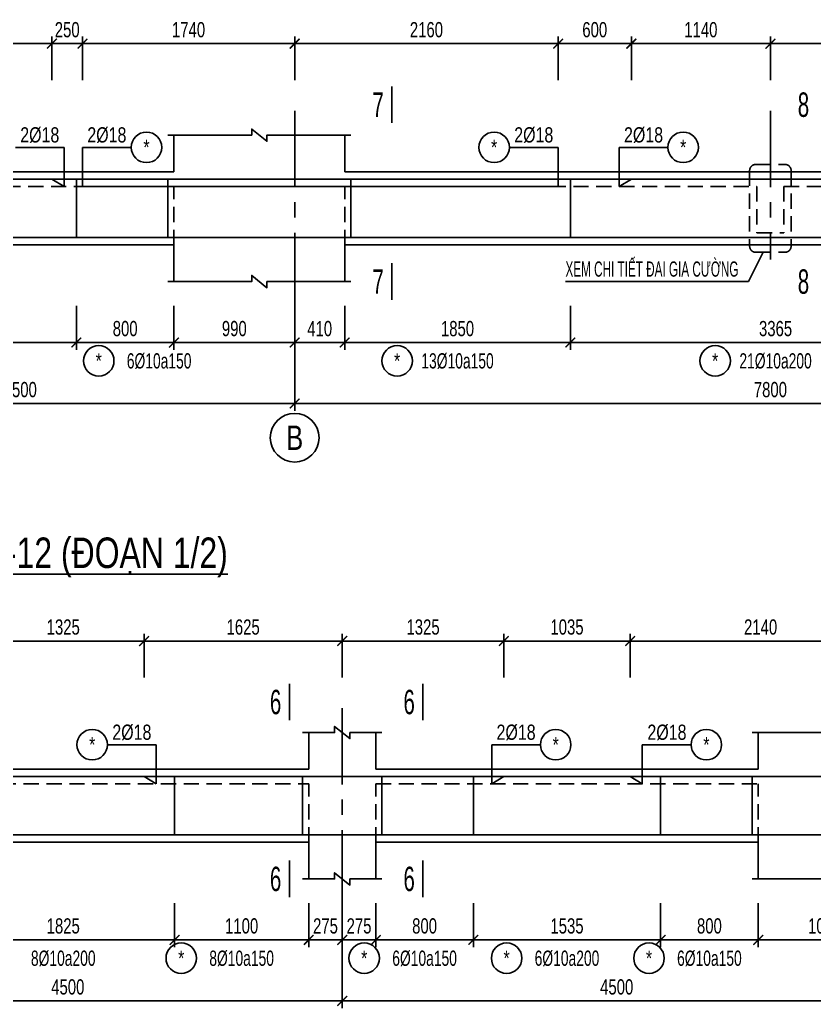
# Model space of a CAD drawing. Header units: millimetres. Extents: x -25284 to 100333, y 0 to 76881.
# Drawn here: x 5726 to 12240, y 57860 to 65961 of the extents above; entities that cross this region are included whole.
import ezdxf
from ezdxf.enums import TextEntityAlignment as Align

# ---------------------------------------------------------------- set-up
doc = ezdxf.new("R2010")
doc.units = ezdxf.units.MM
doc.header["$LTSCALE"] = 500
doc.header["$MEASUREMENT"] = 0
doc.linetypes.add('CENTER', pattern=[2, 1.25, -0.25, 0.25, -0.25])
doc.linetypes.add('HIDDEN', pattern=[0.375, 0.25, -0.125])
for name, color, linetype in [('KCS_AXIS', 5, 'CENTER'), ('KCS_AXIS_SUB', 5, 'CENTER'), ('KCS_BORDER', 3, 'Continuous'), ('KCS_CHI', 1, 'Continuous'), ('KCS_DIM', 1, 'Continuous'), ('KCS_HIDDEN', 8, 'HIDDEN'), ('KCS_STEEL', 4, 'Continuous'), ('KCS_TEXT', 2, 'Continuous'), ('KCS_TEXT_TCK', 3, 'Continuous'), ('KCS_TEXT_TK', 2, 'Continuous'), ('KCS_TEXT_TMC', 4, 'Continuous')]:
    doc.layers.add(name, color=color, linetype=linetype)
doc.styles.add('KCS_BIGTEXT', font='arial.ttf', dxfattribs={"width": 0.75})
doc.styles.add('KCS_SMTEXT', font='arial.ttf', dxfattribs={"width": 0.7})
doc.dimstyles.new('KCS_DIM50', dxfattribs={"dimscale": 50, "dimtxt": 2.5, "dimasz": 1.6, "dimexe": 1.2, "dimexo": 0, "dimgap": 1, "dimtad": 1, "dimdec": 0, "dimzin": 0, "dimdsep": 46, "dimtxsty": 'KCS_SMTEXT', "dimblk": 'ARCHTICK', "dimcen": 0, "dimdle": 1, "dimclrd": 256, "dimclre": 256, "dimclrt": 2, "dimadec": 0, "dimazin": 0, "dimtfac": 1, "dimtdec": 0, "dimtix": 1, "dimtmove": 2, "dimatfit": 3, "dimfxl": 1, "dimtolj": 1, "dimtzin": 0, "dimarcsym": 0})

# ---------------------------------------------------------------- blocks, each defined once
blk = doc.blocks.new('_ArchTick')
at = {"color": 0, "linetype": 'ByBlock', "const_width": 0.15}
blk.add_lwpolyline([(-0.5, -0.5), (0.5, 0.5)], dxfattribs=at)
blk = doc.blocks.new('*D206')
at = {"layer": 'Defpoints', "color": 0, "transparency": 16777216}
for p in [(10240.3, 63615.6), (13605.3, 63615.6), (13605.3, 63315.6)]:
    blk.add_point(p, dxfattribs=at)
at = {"layer": 'KCS_DIM', "lineweight": -2, "transparency": 16777216}
for p, q in [((10240.3, 63615.6), (10240.3, 63255.6)), ((13605.3, 63615.6), (13605.3, 63255.6)), ((10190.3, 63315.6), (13655.3, 63315.6))]:
    blk.add_line(p, q, dxfattribs=at)
at = {"layer": 'KCS_DIM', "lineweight": -2, "transparency": 16777216, "xscale": 80, "yscale": 80, "zscale": 80, "rotation": 180}
blk.add_blockref('_ArchTick', (10240.3, 63315.6), dxfattribs=at)
at = {"layer": 'KCS_DIM', "lineweight": -2, "transparency": 16777216, "xscale": 80, "yscale": 80, "zscale": 80}
blk.add_blockref('_ArchTick', (13605.3, 63315.6), dxfattribs=at)
at = {"layer": 'KCS_DIM', "color": 2, "transparency": 16777216, "insert": (11922.8, 63429.5), "char_height": 125, "attachment_point": 5, "style": 'KCS_SMTEXT'}
blk.add_mtext('\\A1;3365', dxfattribs=at)
blk = doc.blocks.new('*D207')
at = {"layer": 'Defpoints', "color": 0, "transparency": 16777216}
for p in [(8390.3, 63615.6), (10240.3, 63615.6), (10240.3, 63315.6)]:
    blk.add_point(p, dxfattribs=at)
at = {"layer": 'KCS_DIM', "lineweight": -2, "transparency": 16777216}
for p, q in [((8390.3, 63615.6), (8390.3, 63255.6)), ((10240.3, 63615.6), (10240.3, 63255.6)), ((8340.3, 63315.6), (10290.3, 63315.6))]:
    blk.add_line(p, q, dxfattribs=at)
at = {"layer": 'KCS_DIM', "lineweight": -2, "transparency": 16777216, "xscale": 80, "yscale": 80, "zscale": 80, "rotation": 180}
blk.add_blockref('_ArchTick', (8390.3, 63315.6), dxfattribs=at)
at = {"layer": 'KCS_DIM', "lineweight": -2, "transparency": 16777216, "xscale": 80, "yscale": 80, "zscale": 80}
blk.add_blockref('_ArchTick', (10240.3, 63315.6), dxfattribs=at)
at = {"layer": 'KCS_DIM', "color": 2, "transparency": 16777216, "insert": (9315.3, 63429.4), "char_height": 125, "attachment_point": 5, "style": 'KCS_SMTEXT'}
blk.add_mtext('\\A1;1850', dxfattribs=at)
blk = doc.blocks.new('*D208')
at = {"layer": 'Defpoints', "color": 0, "transparency": 16777216}
for p in [(6190.3, 63615.6), (6990.3, 63615.6), (6990.3, 63315.6)]:
    blk.add_point(p, dxfattribs=at)
at = {"layer": 'KCS_DIM', "lineweight": -2, "transparency": 16777216}
for p, q in [((6190.3, 63615.6), (6190.3, 63255.6)), ((6990.3, 63615.6), (6990.3, 63255.6)), ((6140.3, 63315.6), (7040.3, 63315.6))]:
    blk.add_line(p, q, dxfattribs=at)
at = {"layer": 'KCS_DIM', "lineweight": -2, "transparency": 16777216, "xscale": 80, "yscale": 80, "zscale": 80, "rotation": 180}
blk.add_blockref('_ArchTick', (6190.3, 63315.6), dxfattribs=at)
at = {"layer": 'KCS_DIM', "lineweight": -2, "transparency": 16777216, "xscale": 80, "yscale": 80, "zscale": 80}
blk.add_blockref('_ArchTick', (6990.3, 63315.6), dxfattribs=at)
at = {"layer": 'KCS_DIM', "color": 2, "transparency": 16777216, "insert": (6590.3, 63429.4), "char_height": 125, "attachment_point": 5, "style": 'KCS_SMTEXT'}
blk.add_mtext('\\A1;800', dxfattribs=at)
blk = doc.blocks.new('*D209')
at = {"layer": 'Defpoints', "color": 0, "transparency": 16777216}
for p in [(4720.3, 63615.6), (6190.3, 63615.6), (6190.3, 63315.6)]:
    blk.add_point(p, dxfattribs=at)
at = {"layer": 'KCS_DIM', "lineweight": -2, "transparency": 16777216}
for p, q in [((4720.3, 63615.6), (4720.3, 63255.6)), ((6190.3, 63615.6), (6190.3, 63255.6)), ((4670.3, 63315.6), (6240.3, 63315.6))]:
    blk.add_line(p, q, dxfattribs=at)
at = {"layer": 'KCS_DIM', "lineweight": -2, "transparency": 16777216, "xscale": 80, "yscale": 80, "zscale": 80, "rotation": 180}
blk.add_blockref('_ArchTick', (4720.3, 63315.6), dxfattribs=at)
at = {"layer": 'KCS_DIM', "lineweight": -2, "transparency": 16777216, "xscale": 80, "yscale": 80, "zscale": 80}
blk.add_blockref('_ArchTick', (6190.3, 63315.6), dxfattribs=at)
at = {"layer": 'KCS_DIM', "color": 2, "transparency": 16777216, "insert": (5455.3, 63429.4), "char_height": 125, "attachment_point": 5, "style": 'KCS_SMTEXT'}
blk.add_mtext('\\A1;1470', dxfattribs=at)
blk = doc.blocks.new('*D230')
at = {"layer": 'Defpoints', "color": 0, "transparency": 16777216}
for p in [(13105.3, 65765.6), (11880.3, 65465.6), (13105.3, 65465.6)]:
    blk.add_point(p, dxfattribs=at)
at = {"layer": 'KCS_DIM', "lineweight": -2, "transparency": 16777216}
for p, q in [((11880.3, 65465.6), (11880.3, 65825.6)), ((13105.3, 65465.6), (13105.3, 65825.6)), ((11830.3, 65765.6), (13155.3, 65765.6))]:
    blk.add_line(p, q, dxfattribs=at)
at = {"layer": 'KCS_DIM', "lineweight": -2, "transparency": 16777216, "xscale": 80, "yscale": 80, "zscale": 80, "rotation": 180}
blk.add_blockref('_ArchTick', (11880.3, 65765.6), dxfattribs=at)
at = {"layer": 'KCS_DIM', "lineweight": -2, "transparency": 16777216, "xscale": 80, "yscale": 80, "zscale": 80}
blk.add_blockref('_ArchTick', (13105.3, 65765.6), dxfattribs=at)
at = {"layer": 'KCS_DIM', "color": 2, "transparency": 16777216, "insert": (12492.8, 65879.4), "char_height": 125, "attachment_point": 5, "style": 'KCS_SMTEXT'}
blk.add_mtext('\\A1;1225', dxfattribs=at)
blk = doc.blocks.new('*D231')
at = {"layer": 'Defpoints', "color": 0, "transparency": 16777216}
for p in [(11880.3, 65765.6), (10740.3, 65465.6), (11880.3, 65465.6)]:
    blk.add_point(p, dxfattribs=at)
at = {"layer": 'KCS_DIM', "lineweight": -2, "transparency": 16777216}
for p, q in [((10740.3, 65465.6), (10740.3, 65825.6)), ((11880.3, 65465.6), (11880.3, 65825.6)), ((10690.3, 65765.6), (11930.3, 65765.6))]:
    blk.add_line(p, q, dxfattribs=at)
at = {"layer": 'KCS_DIM', "lineweight": -2, "transparency": 16777216, "xscale": 80, "yscale": 80, "zscale": 80, "rotation": 180}
blk.add_blockref('_ArchTick', (10740.3, 65765.6), dxfattribs=at)
at = {"layer": 'KCS_DIM', "lineweight": -2, "transparency": 16777216, "xscale": 80, "yscale": 80, "zscale": 80}
blk.add_blockref('_ArchTick', (11880.3, 65765.6), dxfattribs=at)
at = {"layer": 'KCS_DIM', "color": 2, "transparency": 16777216, "insert": (11310.3, 65879.4), "char_height": 125, "attachment_point": 5, "style": 'KCS_SMTEXT'}
blk.add_mtext('\\A1;1140', dxfattribs=at)
blk = doc.blocks.new('*D232')
at = {"layer": 'Defpoints', "color": 0, "transparency": 16777216}
for p in [(10740.3, 65765.6), (10140.3, 65465.6), (10740.3, 65465.6)]:
    blk.add_point(p, dxfattribs=at)
at = {"layer": 'KCS_DIM', "lineweight": -2, "transparency": 16777216}
for p, q in [((10140.3, 65465.6), (10140.3, 65825.6)), ((10740.3, 65465.6), (10740.3, 65825.6)), ((10090.3, 65765.6), (10790.3, 65765.6))]:
    blk.add_line(p, q, dxfattribs=at)
at = {"layer": 'KCS_DIM', "lineweight": -2, "transparency": 16777216, "xscale": 80, "yscale": 80, "zscale": 80, "rotation": 180}
blk.add_blockref('_ArchTick', (10140.3, 65765.6), dxfattribs=at)
at = {"layer": 'KCS_DIM', "lineweight": -2, "transparency": 16777216, "xscale": 80, "yscale": 80, "zscale": 80}
blk.add_blockref('_ArchTick', (10740.3, 65765.6), dxfattribs=at)
at = {"layer": 'KCS_DIM', "color": 2, "transparency": 16777216, "insert": (10440.3, 65879.4), "char_height": 125, "attachment_point": 5, "style": 'KCS_SMTEXT'}
blk.add_mtext('\\A1;600', dxfattribs=at)
blk = doc.blocks.new('*D233')
at = {"layer": 'Defpoints', "color": 0, "transparency": 16777216}
for p in [(10140.3, 65765.6), (7980.3, 65465.6), (10140.3, 65465.6)]:
    blk.add_point(p, dxfattribs=at)
at = {"layer": 'KCS_DIM', "lineweight": -2, "transparency": 16777216}
for p, q in [((7980.3, 65465.6), (7980.3, 65825.6)), ((10140.3, 65465.6), (10140.3, 65825.6)), ((7930.3, 65765.6), (10190.3, 65765.6))]:
    blk.add_line(p, q, dxfattribs=at)
at = {"layer": 'KCS_DIM', "lineweight": -2, "transparency": 16777216, "xscale": 80, "yscale": 80, "zscale": 80, "rotation": 180}
blk.add_blockref('_ArchTick', (7980.3, 65765.6), dxfattribs=at)
at = {"layer": 'KCS_DIM', "lineweight": -2, "transparency": 16777216, "xscale": 80, "yscale": 80, "zscale": 80}
blk.add_blockref('_ArchTick', (10140.3, 65765.6), dxfattribs=at)
at = {"layer": 'KCS_DIM', "color": 2, "transparency": 16777216, "insert": (9060.3, 65879.4), "char_height": 125, "attachment_point": 5, "style": 'KCS_SMTEXT'}
blk.add_mtext('\\A1;2160', dxfattribs=at)
blk = doc.blocks.new('*D234')
at = {"layer": 'Defpoints', "color": 0, "transparency": 16777216}
for p in [(7980.3, 65765.6), (6240.3, 65465.6), (7980.3, 65465.6)]:
    blk.add_point(p, dxfattribs=at)
at = {"layer": 'KCS_DIM', "lineweight": -2, "transparency": 16777216}
for p, q in [((6240.3, 65465.6), (6240.3, 65825.6)), ((7980.3, 65465.6), (7980.3, 65825.6)), ((6190.3, 65765.6), (8030.3, 65765.6))]:
    blk.add_line(p, q, dxfattribs=at)
at = {"layer": 'KCS_DIM', "lineweight": -2, "transparency": 16777216, "xscale": 80, "yscale": 80, "zscale": 80, "rotation": 180}
blk.add_blockref('_ArchTick', (6240.3, 65765.6), dxfattribs=at)
at = {"layer": 'KCS_DIM', "lineweight": -2, "transparency": 16777216, "xscale": 80, "yscale": 80, "zscale": 80}
blk.add_blockref('_ArchTick', (7980.3, 65765.6), dxfattribs=at)
at = {"layer": 'KCS_DIM', "color": 2, "transparency": 16777216, "insert": (7110.3, 65879.4), "char_height": 125, "attachment_point": 5, "style": 'KCS_SMTEXT'}
blk.add_mtext('\\A1;1740', dxfattribs=at)
blk = doc.blocks.new('*D235')
at = {"layer": 'Defpoints', "color": 0, "transparency": 16777216}
for p in [(6240.3, 65765.6), (5990.3, 65465.6), (6240.3, 65465.6)]:
    blk.add_point(p, dxfattribs=at)
at = {"layer": 'KCS_DIM', "lineweight": -2, "transparency": 16777216}
for p, q in [((5990.3, 65465.6), (5990.3, 65825.6)), ((6240.3, 65465.6), (6240.3, 65825.6)), ((5990.3, 65765.6), (5910.3, 65765.6)), ((5990.3, 65765.6), (6240.3, 65765.6)), ((6240.3, 65765.6), (6320.3, 65765.6))]:
    blk.add_line(p, q, dxfattribs=at)
at = {"layer": 'KCS_DIM', "lineweight": -2, "transparency": 16777216, "xscale": 80, "yscale": 80, "zscale": 80}
blk.add_blockref('_ArchTick', (5990.3, 65765.6), dxfattribs=at)
at = {"layer": 'KCS_DIM', "lineweight": -2, "transparency": 16777216, "xscale": 80, "yscale": 80, "zscale": 80, "rotation": 180}
blk.add_blockref('_ArchTick', (6240.3, 65765.6), dxfattribs=at)
at = {"layer": 'KCS_DIM', "color": 2, "transparency": 16777216, "insert": (6115.3, 65879.4), "char_height": 125, "attachment_point": 5, "style": 'KCS_SMTEXT'}
blk.add_mtext('\\A1;250', dxfattribs=at)
blk = doc.blocks.new('*D236')
at = {"layer": 'Defpoints', "color": 0, "transparency": 16777216}
for p in [(5990.3, 65765.6), (4920.3, 65465.6), (5990.3, 65465.6)]:
    blk.add_point(p, dxfattribs=at)
at = {"layer": 'KCS_DIM', "lineweight": -2, "transparency": 16777216}
for p, q in [((4920.3, 65465.6), (4920.3, 65825.6)), ((5990.3, 65465.6), (5990.3, 65825.6)), ((4870.3, 65765.6), (6040.3, 65765.6))]:
    blk.add_line(p, q, dxfattribs=at)
at = {"layer": 'KCS_DIM', "lineweight": -2, "transparency": 16777216, "xscale": 80, "yscale": 80, "zscale": 80, "rotation": 180}
blk.add_blockref('_ArchTick', (4920.3, 65765.6), dxfattribs=at)
at = {"layer": 'KCS_DIM', "lineweight": -2, "transparency": 16777216, "xscale": 80, "yscale": 80, "zscale": 80}
blk.add_blockref('_ArchTick', (5990.3, 65765.6), dxfattribs=at)
at = {"layer": 'KCS_DIM', "color": 2, "transparency": 16777216, "insert": (5455.3, 65879.4), "char_height": 125, "attachment_point": 5, "style": 'KCS_SMTEXT'}
blk.add_mtext('\\A1;1070', dxfattribs=at)
blk = doc.blocks.new('*D250')
at = {"layer": 'Defpoints', "color": 0, "transparency": 16777216}
for p in [(7980.3, 63615.6), (8390.3, 63615.6), (8390.3, 63315.6)]:
    blk.add_point(p, dxfattribs=at)
at = {"layer": 'KCS_DIM', "lineweight": -2, "transparency": 16777216}
for p, q in [((7980.3, 63615.6), (7980.3, 63255.6)), ((8390.3, 63615.6), (8390.3, 63255.6)), ((7930.3, 63315.6), (8440.3, 63315.6))]:
    blk.add_line(p, q, dxfattribs=at)
at = {"layer": 'KCS_DIM', "lineweight": -2, "transparency": 16777216, "xscale": 80, "yscale": 80, "zscale": 80, "rotation": 180}
blk.add_blockref('_ArchTick', (7980.3, 63315.6), dxfattribs=at)
at = {"layer": 'KCS_DIM', "lineweight": -2, "transparency": 16777216, "xscale": 80, "yscale": 80, "zscale": 80}
blk.add_blockref('_ArchTick', (8390.3, 63315.6), dxfattribs=at)
at = {"layer": 'KCS_DIM', "color": 2, "transparency": 16777216, "insert": (8185.3, 63429.4), "char_height": 125, "attachment_point": 5, "style": 'KCS_SMTEXT'}
blk.add_mtext('\\A1;410', dxfattribs=at)
blk = doc.blocks.new('*D251')
at = {"layer": 'Defpoints', "color": 0, "transparency": 16777216}
for p in [(6990.3, 63615.6), (7980.3, 63615.6), (7980.3, 63315.6)]:
    blk.add_point(p, dxfattribs=at)
at = {"layer": 'KCS_DIM', "lineweight": -2, "transparency": 16777216}
for p, q in [((6990.3, 63615.6), (6990.3, 63255.6)), ((7980.3, 63615.6), (7980.3, 63255.6)), ((6940.3, 63315.6), (8030.3, 63315.6))]:
    blk.add_line(p, q, dxfattribs=at)
at = {"layer": 'KCS_DIM', "lineweight": -2, "transparency": 16777216, "xscale": 80, "yscale": 80, "zscale": 80, "rotation": 180}
blk.add_blockref('_ArchTick', (6990.3, 63315.6), dxfattribs=at)
at = {"layer": 'KCS_DIM', "lineweight": -2, "transparency": 16777216, "xscale": 80, "yscale": 80, "zscale": 80}
blk.add_blockref('_ArchTick', (7980.3, 63315.6), dxfattribs=at)
at = {"layer": 'KCS_DIM', "color": 2, "transparency": 16777216, "insert": (7485.3, 63429.4), "char_height": 125, "attachment_point": 5, "style": 'KCS_SMTEXT'}
blk.add_mtext('\\A1;990', dxfattribs=at)
blk = doc.blocks.new('*D259')
at = {"layer": 'Defpoints', "color": 0, "transparency": 16777216}
for p in [(7980.3, 63615.6), (15780.3, 63615.6), (15780.3, 62815.6)]:
    blk.add_point(p, dxfattribs=at)
at = {"layer": 'KCS_DIM', "lineweight": -2, "transparency": 16777216}
for p, q in [((7980.3, 63615.6), (7980.3, 62755.6)), ((15780.3, 63615.6), (15780.3, 62755.6)), ((7930.3, 62815.6), (15830.3, 62815.6))]:
    blk.add_line(p, q, dxfattribs=at)
at = {"layer": 'KCS_DIM', "lineweight": -2, "transparency": 16777216, "xscale": 80, "yscale": 80, "zscale": 80, "rotation": 180}
blk.add_blockref('_ArchTick', (7980.3, 62815.6), dxfattribs=at)
at = {"layer": 'KCS_DIM', "lineweight": -2, "transparency": 16777216, "xscale": 80, "yscale": 80, "zscale": 80}
blk.add_blockref('_ArchTick', (15780.3, 62815.6), dxfattribs=at)
at = {"layer": 'KCS_DIM', "color": 2, "transparency": 16777216, "insert": (11880.3, 62929.4), "char_height": 125, "attachment_point": 5, "style": 'KCS_SMTEXT'}
blk.add_mtext('\\A1;7800', dxfattribs=at)
blk = doc.blocks.new('*D260')
at = {"layer": 'Defpoints', "color": 0, "transparency": 16777216}
for p in [(3480.3, 63615.6), (7980.3, 63615.6), (7980.3, 62815.6)]:
    blk.add_point(p, dxfattribs=at)
at = {"layer": 'KCS_DIM', "lineweight": -2, "transparency": 16777216}
for p, q in [((3480.3, 63615.6), (3480.3, 62755.6)), ((7980.3, 63615.6), (7980.3, 62755.6)), ((3430.3, 62815.6), (8030.3, 62815.6))]:
    blk.add_line(p, q, dxfattribs=at)
at = {"layer": 'KCS_DIM', "lineweight": -2, "transparency": 16777216, "xscale": 80, "yscale": 80, "zscale": 80, "rotation": 180}
blk.add_blockref('_ArchTick', (3480.3, 62815.6), dxfattribs=at)
at = {"layer": 'KCS_DIM', "lineweight": -2, "transparency": 16777216, "xscale": 80, "yscale": 80, "zscale": 80}
blk.add_blockref('_ArchTick', (7980.3, 62815.6), dxfattribs=at)
at = {"layer": 'KCS_DIM', "color": 2, "transparency": 16777216, "insert": (5730.3, 62929.4), "char_height": 125, "attachment_point": 5, "style": 'KCS_SMTEXT'}
blk.add_mtext('\\A1;4500', dxfattribs=at)
blk = doc.blocks.new('*D272')
at = {"layer": 'Defpoints', "color": 0, "transparency": 16777216}
for p in [(10980.3, 58719.5), (11780.3, 58719.5), (11780.3, 58419.5)]:
    blk.add_point(p, dxfattribs=at)
at = {"layer": 'KCS_DIM', "lineweight": -2, "transparency": 16777216}
for p, q in [((10980.3, 58719.5), (10980.3, 58359.5)), ((11780.3, 58719.5), (11780.3, 58359.5)), ((10930.3, 58419.5), (11830.3, 58419.5))]:
    blk.add_line(p, q, dxfattribs=at)
at = {"layer": 'KCS_DIM', "lineweight": -2, "transparency": 16777216, "xscale": 80, "yscale": 80, "zscale": 80, "rotation": 180}
blk.add_blockref('_ArchTick', (10980.3, 58419.5), dxfattribs=at)
at = {"layer": 'KCS_DIM', "lineweight": -2, "transparency": 16777216, "xscale": 80, "yscale": 80, "zscale": 80}
blk.add_blockref('_ArchTick', (11780.3, 58419.5), dxfattribs=at)
at = {"layer": 'KCS_DIM', "color": 2, "transparency": 16777216, "insert": (11380.3, 58533.4), "char_height": 125, "attachment_point": 5, "style": 'KCS_SMTEXT'}
blk.add_mtext('\\A1;800', dxfattribs=at)
blk = doc.blocks.new('*D273')
at = {"layer": 'Defpoints', "color": 0, "transparency": 16777216}
for p in [(9445.3, 58719.5), (10980.3, 58719.5), (10980.3, 58419.5)]:
    blk.add_point(p, dxfattribs=at)
at = {"layer": 'KCS_DIM', "lineweight": -2, "transparency": 16777216}
for p, q in [((9445.3, 58719.5), (9445.3, 58359.5)), ((10980.3, 58719.5), (10980.3, 58359.5)), ((9395.3, 58419.5), (11030.3, 58419.5))]:
    blk.add_line(p, q, dxfattribs=at)
at = {"layer": 'KCS_DIM', "lineweight": -2, "transparency": 16777216, "xscale": 80, "yscale": 80, "zscale": 80, "rotation": 180}
blk.add_blockref('_ArchTick', (9445.3, 58419.5), dxfattribs=at)
at = {"layer": 'KCS_DIM', "lineweight": -2, "transparency": 16777216, "xscale": 80, "yscale": 80, "zscale": 80}
blk.add_blockref('_ArchTick', (10980.3, 58419.5), dxfattribs=at)
at = {"layer": 'KCS_DIM', "color": 2, "transparency": 16777216, "insert": (10212.8, 58533.4), "char_height": 125, "attachment_point": 5, "style": 'KCS_SMTEXT'}
blk.add_mtext('\\A1;1535', dxfattribs=at)
blk = doc.blocks.new('*D274')
at = {"layer": 'Defpoints', "color": 0, "transparency": 16777216}
for p in [(8645.3, 58719.5), (9445.3, 58719.5), (9445.3, 58419.5)]:
    blk.add_point(p, dxfattribs=at)
at = {"layer": 'KCS_DIM', "lineweight": -2, "transparency": 16777216}
for p, q in [((8645.3, 58719.5), (8645.3, 58359.5)), ((9445.3, 58719.5), (9445.3, 58359.5)), ((8595.3, 58419.5), (9495.3, 58419.5))]:
    blk.add_line(p, q, dxfattribs=at)
at = {"layer": 'KCS_DIM', "lineweight": -2, "transparency": 16777216, "xscale": 80, "yscale": 80, "zscale": 80, "rotation": 180}
blk.add_blockref('_ArchTick', (8645.3, 58419.5), dxfattribs=at)
at = {"layer": 'KCS_DIM', "lineweight": -2, "transparency": 16777216, "xscale": 80, "yscale": 80, "zscale": 80}
blk.add_blockref('_ArchTick', (9445.3, 58419.5), dxfattribs=at)
at = {"layer": 'KCS_DIM', "color": 2, "transparency": 16777216, "insert": (9045.3, 58533.4), "char_height": 125, "attachment_point": 5, "style": 'KCS_SMTEXT'}
blk.add_mtext('\\A1;800', dxfattribs=at)
blk = doc.blocks.new('*D275')
at = {"layer": 'Defpoints', "color": 0, "transparency": 16777216}
for p in [(6995.3, 58719.5), (8095.3, 58719.5), (8095.3, 58419.5)]:
    blk.add_point(p, dxfattribs=at)
at = {"layer": 'KCS_DIM', "lineweight": -2, "transparency": 16777216}
for p, q in [((6995.3, 58719.5), (6995.3, 58359.5)), ((8095.3, 58719.5), (8095.3, 58359.5)), ((6945.3, 58419.5), (8145.3, 58419.5))]:
    blk.add_line(p, q, dxfattribs=at)
at = {"layer": 'KCS_DIM', "lineweight": -2, "transparency": 16777216, "xscale": 80, "yscale": 80, "zscale": 80, "rotation": 180}
blk.add_blockref('_ArchTick', (6995.3, 58419.5), dxfattribs=at)
at = {"layer": 'KCS_DIM', "lineweight": -2, "transparency": 16777216, "xscale": 80, "yscale": 80, "zscale": 80}
blk.add_blockref('_ArchTick', (8095.3, 58419.5), dxfattribs=at)
at = {"layer": 'KCS_DIM', "color": 2, "transparency": 16777216, "insert": (7545.3, 58533.4), "char_height": 125, "attachment_point": 5, "style": 'KCS_SMTEXT'}
blk.add_mtext('\\A1;1100', dxfattribs=at)
blk = doc.blocks.new('*D276')
at = {"layer": 'Defpoints', "color": 0, "transparency": 16777216}
for p in [(5170.3, 58719.5), (6995.3, 58719.5), (6995.3, 58419.5)]:
    blk.add_point(p, dxfattribs=at)
at = {"layer": 'KCS_DIM', "lineweight": -2, "transparency": 16777216}
for p, q in [((5170.3, 58719.5), (5170.3, 58359.5)), ((6995.3, 58719.5), (6995.3, 58359.5)), ((5120.3, 58419.5), (7045.3, 58419.5))]:
    blk.add_line(p, q, dxfattribs=at)
at = {"layer": 'KCS_DIM', "lineweight": -2, "transparency": 16777216, "xscale": 80, "yscale": 80, "zscale": 80, "rotation": 180}
blk.add_blockref('_ArchTick', (5170.3, 58419.5), dxfattribs=at)
at = {"layer": 'KCS_DIM', "lineweight": -2, "transparency": 16777216, "xscale": 80, "yscale": 80, "zscale": 80}
blk.add_blockref('_ArchTick', (6995.3, 58419.5), dxfattribs=at)
at = {"layer": 'KCS_DIM', "color": 2, "transparency": 16777216, "insert": (6082.8, 58533.4), "char_height": 125, "attachment_point": 5, "style": 'KCS_SMTEXT'}
blk.add_mtext('\\A1;1825', dxfattribs=at)
blk = doc.blocks.new('*D288')
at = {"layer": 'Defpoints', "color": 0, "transparency": 16777216}
for p in [(12870.3, 60869.5), (10730.3, 60569.5), (12870.3, 60569.5)]:
    blk.add_point(p, dxfattribs=at)
at = {"layer": 'KCS_DIM', "lineweight": -2, "transparency": 16777216}
for p, q in [((10730.3, 60569.5), (10730.3, 60929.5)), ((12870.3, 60569.5), (12870.3, 60929.5)), ((10680.3, 60869.5), (12920.3, 60869.5))]:
    blk.add_line(p, q, dxfattribs=at)
at = {"layer": 'KCS_DIM', "lineweight": -2, "transparency": 16777216, "xscale": 80, "yscale": 80, "zscale": 80, "rotation": 180}
blk.add_blockref('_ArchTick', (10730.3, 60869.5), dxfattribs=at)
at = {"layer": 'KCS_DIM', "lineweight": -2, "transparency": 16777216, "xscale": 80, "yscale": 80, "zscale": 80}
blk.add_blockref('_ArchTick', (12870.3, 60869.5), dxfattribs=at)
at = {"layer": 'KCS_DIM', "color": 2, "transparency": 16777216, "insert": (11800.3, 60983.4), "char_height": 125, "attachment_point": 5, "style": 'KCS_SMTEXT'}
blk.add_mtext('\\A1;2140', dxfattribs=at)
blk = doc.blocks.new('*D289')
at = {"layer": 'Defpoints', "color": 0, "transparency": 16777216}
for p in [(10730.3, 60869.5), (9695.3, 60569.5), (10730.3, 60569.5)]:
    blk.add_point(p, dxfattribs=at)
at = {"layer": 'KCS_DIM', "lineweight": -2, "transparency": 16777216}
for p, q in [((9695.3, 60569.5), (9695.3, 60929.5)), ((10730.3, 60569.5), (10730.3, 60929.5)), ((9645.3, 60869.5), (10780.3, 60869.5))]:
    blk.add_line(p, q, dxfattribs=at)
at = {"layer": 'KCS_DIM', "lineweight": -2, "transparency": 16777216, "xscale": 80, "yscale": 80, "zscale": 80, "rotation": 180}
blk.add_blockref('_ArchTick', (9695.3, 60869.5), dxfattribs=at)
at = {"layer": 'KCS_DIM', "lineweight": -2, "transparency": 16777216, "xscale": 80, "yscale": 80, "zscale": 80}
blk.add_blockref('_ArchTick', (10730.3, 60869.5), dxfattribs=at)
at = {"layer": 'KCS_DIM', "color": 2, "transparency": 16777216, "insert": (10212.8, 60983.4), "char_height": 125, "attachment_point": 5, "style": 'KCS_SMTEXT'}
blk.add_mtext('\\A1;1035', dxfattribs=at)
blk = doc.blocks.new('*D290')
at = {"layer": 'Defpoints', "color": 0, "transparency": 16777216}
for p in [(9695.3, 60869.5), (8370.3, 60569.5), (9695.3, 60569.5)]:
    blk.add_point(p, dxfattribs=at)
at = {"layer": 'KCS_DIM', "lineweight": -2, "transparency": 16777216}
for p, q in [((8370.3, 60569.5), (8370.3, 60929.5)), ((9695.3, 60569.5), (9695.3, 60929.5)), ((8320.3, 60869.5), (9745.3, 60869.5))]:
    blk.add_line(p, q, dxfattribs=at)
at = {"layer": 'KCS_DIM', "lineweight": -2, "transparency": 16777216, "xscale": 80, "yscale": 80, "zscale": 80, "rotation": 180}
blk.add_blockref('_ArchTick', (8370.3, 60869.5), dxfattribs=at)
at = {"layer": 'KCS_DIM', "lineweight": -2, "transparency": 16777216, "xscale": 80, "yscale": 80, "zscale": 80}
blk.add_blockref('_ArchTick', (9695.3, 60869.5), dxfattribs=at)
at = {"layer": 'KCS_DIM', "color": 2, "transparency": 16777216, "insert": (9032.8, 60983.4), "char_height": 125, "attachment_point": 5, "style": 'KCS_SMTEXT'}
blk.add_mtext('\\A1;1325', dxfattribs=at)
blk = doc.blocks.new('*D291')
at = {"layer": 'Defpoints', "color": 0, "transparency": 16777216}
for p in [(8370.3, 60869.5), (6745.3, 60569.5), (8370.3, 60569.5)]:
    blk.add_point(p, dxfattribs=at)
at = {"layer": 'KCS_DIM', "lineweight": -2, "transparency": 16777216}
for p, q in [((6745.3, 60569.5), (6745.3, 60929.5)), ((8370.3, 60569.5), (8370.3, 60929.5)), ((6695.3, 60869.5), (8420.3, 60869.5))]:
    blk.add_line(p, q, dxfattribs=at)
at = {"layer": 'KCS_DIM', "lineweight": -2, "transparency": 16777216, "xscale": 80, "yscale": 80, "zscale": 80, "rotation": 180}
blk.add_blockref('_ArchTick', (6745.3, 60869.5), dxfattribs=at)
at = {"layer": 'KCS_DIM', "lineweight": -2, "transparency": 16777216, "xscale": 80, "yscale": 80, "zscale": 80}
blk.add_blockref('_ArchTick', (8370.3, 60869.5), dxfattribs=at)
at = {"layer": 'KCS_DIM', "color": 2, "transparency": 16777216, "insert": (7557.8, 60983.4), "char_height": 125, "attachment_point": 5, "style": 'KCS_SMTEXT'}
blk.add_mtext('\\A1;1625', dxfattribs=at)
blk = doc.blocks.new('*D292')
at = {"layer": 'Defpoints', "color": 0, "transparency": 16777216}
for p in [(6745.3, 60869.5), (5420.3, 60569.5), (6745.3, 60569.5)]:
    blk.add_point(p, dxfattribs=at)
at = {"layer": 'KCS_DIM', "lineweight": -2, "transparency": 16777216}
for p, q in [((5420.3, 60569.5), (5420.3, 60929.5)), ((6745.3, 60569.5), (6745.3, 60929.5)), ((5370.3, 60869.5), (6795.3, 60869.5))]:
    blk.add_line(p, q, dxfattribs=at)
at = {"layer": 'KCS_DIM', "lineweight": -2, "transparency": 16777216, "xscale": 80, "yscale": 80, "zscale": 80, "rotation": 180}
blk.add_blockref('_ArchTick', (5420.3, 60869.5), dxfattribs=at)
at = {"layer": 'KCS_DIM', "lineweight": -2, "transparency": 16777216, "xscale": 80, "yscale": 80, "zscale": 80}
blk.add_blockref('_ArchTick', (6745.3, 60869.5), dxfattribs=at)
at = {"layer": 'KCS_DIM', "color": 2, "transparency": 16777216, "insert": (6082.8, 60983.4), "char_height": 125, "attachment_point": 5, "style": 'KCS_SMTEXT'}
blk.add_mtext('\\A1;1325', dxfattribs=at)
blk = doc.blocks.new('*D301')
at = {"layer": 'Defpoints', "color": 0, "transparency": 16777216}
for p in [(11780.3, 58719.5), (12870.3, 58719.5), (12870.3, 58419.5)]:
    blk.add_point(p, dxfattribs=at)
at = {"layer": 'KCS_DIM', "lineweight": -2, "transparency": 16777216}
for p, q in [((11780.3, 58719.5), (11780.3, 58359.5)), ((12870.3, 58719.5), (12870.3, 58359.5)), ((11730.3, 58419.5), (12920.3, 58419.5))]:
    blk.add_line(p, q, dxfattribs=at)
at = {"layer": 'KCS_DIM', "lineweight": -2, "transparency": 16777216, "xscale": 80, "yscale": 80, "zscale": 80, "rotation": 180}
blk.add_blockref('_ArchTick', (11780.3, 58419.5), dxfattribs=at)
at = {"layer": 'KCS_DIM', "lineweight": -2, "transparency": 16777216, "xscale": 80, "yscale": 80, "zscale": 80}
blk.add_blockref('_ArchTick', (12870.3, 58419.5), dxfattribs=at)
at = {"layer": 'KCS_DIM', "color": 2, "transparency": 16777216, "insert": (12325.3, 58533.4), "char_height": 125, "attachment_point": 5, "style": 'KCS_SMTEXT'}
blk.add_mtext('\\A1;1090', dxfattribs=at)
blk = doc.blocks.new('*D302')
at = {"layer": 'Defpoints', "color": 0, "transparency": 16777216}
for p in [(8370.3, 58719.5), (8645.3, 58719.5), (8645.3, 58419.5)]:
    blk.add_point(p, dxfattribs=at)
at = {"layer": 'KCS_DIM', "lineweight": -2, "transparency": 16777216}
for p, q in [((8370.3, 58719.5), (8370.3, 58359.5)), ((8645.3, 58719.5), (8645.3, 58359.5)), ((8370.3, 58419.5), (8290.3, 58419.5)), ((8370.3, 58419.5), (8645.3, 58419.5)), ((8645.3, 58419.5), (8725.3, 58419.5))]:
    blk.add_line(p, q, dxfattribs=at)
at = {"layer": 'KCS_DIM', "lineweight": -2, "transparency": 16777216, "xscale": 80, "yscale": 80, "zscale": 80}
blk.add_blockref('_ArchTick', (8370.3, 58419.5), dxfattribs=at)
at = {"layer": 'KCS_DIM', "lineweight": -2, "transparency": 16777216, "xscale": 80, "yscale": 80, "zscale": 80, "rotation": 180}
blk.add_blockref('_ArchTick', (8645.3, 58419.5), dxfattribs=at)
at = {"layer": 'KCS_DIM', "color": 2, "transparency": 16777216, "insert": (8507.8, 58533.4), "char_height": 125, "attachment_point": 5, "style": 'KCS_SMTEXT'}
blk.add_mtext('\\A1;275', dxfattribs=at)
blk = doc.blocks.new('*D303')
at = {"layer": 'Defpoints', "color": 0, "transparency": 16777216}
for p in [(8095.3, 58719.5), (8370.3, 58719.5), (8370.3, 58419.5)]:
    blk.add_point(p, dxfattribs=at)
at = {"layer": 'KCS_DIM', "lineweight": -2, "transparency": 16777216}
for p, q in [((8095.3, 58719.5), (8095.3, 58359.5)), ((8370.3, 58719.5), (8370.3, 58359.5)), ((8095.3, 58419.5), (8015.3, 58419.5)), ((8095.3, 58419.5), (8370.3, 58419.5)), ((8370.3, 58419.5), (8450.3, 58419.5))]:
    blk.add_line(p, q, dxfattribs=at)
at = {"layer": 'KCS_DIM', "lineweight": -2, "transparency": 16777216, "xscale": 80, "yscale": 80, "zscale": 80}
blk.add_blockref('_ArchTick', (8095.3, 58419.5), dxfattribs=at)
at = {"layer": 'KCS_DIM', "lineweight": -2, "transparency": 16777216, "xscale": 80, "yscale": 80, "zscale": 80, "rotation": 180}
blk.add_blockref('_ArchTick', (8370.3, 58419.5), dxfattribs=at)
at = {"layer": 'KCS_DIM', "color": 2, "transparency": 16777216, "insert": (8232.8, 58533.4), "char_height": 125, "attachment_point": 5, "style": 'KCS_SMTEXT'}
blk.add_mtext('\\A1;275', dxfattribs=at)
blk = doc.blocks.new('*D309')
at = {"layer": 'Defpoints', "color": 0, "transparency": 16777216}
for p in [(8370.3, 58719.5), (12870.3, 58719.5), (12870.3, 57919.5)]:
    blk.add_point(p, dxfattribs=at)
at = {"layer": 'KCS_DIM', "lineweight": -2, "transparency": 16777216}
for p, q in [((8370.3, 58719.5), (8370.3, 57859.5)), ((12870.3, 58719.5), (12870.3, 57859.5)), ((8320.3, 57919.5), (12920.3, 57919.5))]:
    blk.add_line(p, q, dxfattribs=at)
at = {"layer": 'KCS_DIM', "lineweight": -2, "transparency": 16777216, "xscale": 80, "yscale": 80, "zscale": 80, "rotation": 180}
blk.add_blockref('_ArchTick', (8370.3, 57919.5), dxfattribs=at)
at = {"layer": 'KCS_DIM', "lineweight": -2, "transparency": 16777216, "xscale": 80, "yscale": 80, "zscale": 80}
blk.add_blockref('_ArchTick', (12870.3, 57919.5), dxfattribs=at)
at = {"layer": 'KCS_DIM', "color": 2, "transparency": 16777216, "insert": (10620.3, 58033.4), "char_height": 125, "attachment_point": 5, "style": 'KCS_SMTEXT'}
blk.add_mtext('\\A1;4500', dxfattribs=at)
blk = doc.blocks.new('*D310')
at = {"layer": 'Defpoints', "color": 0, "transparency": 16777216}
for p in [(3870.3, 58719.5), (8370.3, 58719.5), (8370.3, 57919.5)]:
    blk.add_point(p, dxfattribs=at)
at = {"layer": 'KCS_DIM', "lineweight": -2, "transparency": 16777216}
for p, q in [((3870.3, 58719.5), (3870.3, 57859.5)), ((8370.3, 58719.5), (8370.3, 57859.5)), ((3820.3, 57919.5), (8420.3, 57919.5))]:
    blk.add_line(p, q, dxfattribs=at)
at = {"layer": 'KCS_DIM', "lineweight": -2, "transparency": 16777216, "xscale": 80, "yscale": 80, "zscale": 80, "rotation": 180}
blk.add_blockref('_ArchTick', (3870.3, 57919.5), dxfattribs=at)
at = {"layer": 'KCS_DIM', "lineweight": -2, "transparency": 16777216, "xscale": 80, "yscale": 80, "zscale": 80}
blk.add_blockref('_ArchTick', (8370.3, 57919.5), dxfattribs=at)
at = {"layer": 'KCS_DIM', "color": 2, "transparency": 16777216, "insert": (6120.3, 58033.4), "char_height": 125, "attachment_point": 5, "style": 'KCS_SMTEXT'}
blk.add_mtext('\\A1;4500', dxfattribs=at)

msp = doc.modelspace()

# ---------------------------------------------------------------- linework, layer by layer
at = {"layer": 'KCS_AXIS'}
for p, q in [((7980.3, 65215.6), (7980.3, 63615.6)), ((8370.3, 60319.5), (8370.3, 58719.5))]:
    msp.add_line(p, q, dxfattribs=at)
at = {"layer": 'KCS_AXIS_SUB'}
msp.add_line((11880.3, 65215.6), (11880.3, 63995.6), dxfattribs=at)
at = {"layer": 'KCS_BORDER'}
for p, q in [((6990.3, 64715.6), (6990.3, 65015.6)), ((8390.3, 64715.6), (8390.3, 65015.6)), ((3920.3, 64715.6), (6990.3, 64715.6)), ((8390.3, 64715.6), (15455.3, 64715.6)), ((3920.3, 64115.6), (6990.3, 64115.6)), ((6990.3, 64115.6), (6990.3, 63815.6)), ((8390.3, 64115.6), (8390.3, 63815.6)), ((8390.3, 64115.6), (15455.3, 64115.6)), ((8095.3, 59819.5), (8095.3, 60119.5)), ((8645.3, 59819.5), (8645.3, 60119.5)), ((11780.3, 59819.5), (11780.3, 60119.5)), ((4070.3, 59819.5), (8095.3, 59819.5)), ((8645.3, 59819.5), (11780.3, 59819.5)), ((4070.3, 59219.5), (8095.3, 59219.5)), ((8095.3, 59219.5), (8095.3, 58919.5)), ((8645.3, 59219.5), (8645.3, 58919.5)), ((8645.3, 59219.5), (11780.3, 59219.5)), ((11780.3, 59219.5), (11780.3, 58919.5))]:
    msp.add_line(p, q, dxfattribs=at)
at = {"layer": 'KCS_BORDER', "color": 1}
for points in [[(6940.3, 65015.6), (7627.8, 65015.6), (7627.8, 65065.6), (7752.8, 64965.6), (7752.8, 65015.6), (8440.3, 65015.6)], [(6940.3, 63815.6), (7627.8, 63815.6), (7627.8, 63865.6), (7752.8, 63765.6), (7752.8, 63815.6), (8440.3, 63815.6)], [(8045.3, 60119.5), (8307.8, 60119.5), (8307.8, 60169.5), (8432.8, 60069.5), (8432.8, 60119.5), (8695.3, 60119.5)], [(11730.3, 60119.5), (12317.8, 60119.5), (12317.8, 60169.5), (12442.8, 60069.5), (12442.8, 60119.5), (13030.3, 60119.5)], [(8045.3, 58919.5), (8307.8, 58919.5), (8307.8, 58969.5), (8432.8, 58869.5), (8432.8, 58919.5), (8695.3, 58919.5)], [(11730.3, 58919.5), (12317.8, 58919.5), (12317.8, 58969.5), (12442.8, 58869.5), (12442.8, 58919.5), (13030.3, 58919.5)]]:
    msp.add_lwpolyline(points, dxfattribs=at)
at = {"layer": 'KCS_CHI'}
for p, q in [((6090.3, 64915.6), (5690.3, 64915.6)), ((6090.3, 64595.6), (6090.3, 64915.6)), ((6240.3, 64595.6), (6240.3, 64915.6)), ((6240.3, 64915.6), (6640.3, 64915.6)), ((10140.3, 64915.6), (9740.3, 64915.6)), ((10140.3, 64595.6), (10140.3, 64915.6)), ((10640.3, 64595.6), (10640.3, 64915.6)), ((10640.3, 64915.6), (11040.3, 64915.6)), ((6845.3, 60019.5), (6445.3, 60019.5)), ((6845.3, 59699.5), (6845.3, 60019.5)), ((9595.3, 59699.5), (9595.3, 60019.5)), ((9595.3, 60019.5), (9995.3, 60019.5)), ((10830.3, 59699.5), (10830.3, 60019.5)), ((10830.3, 60019.5), (11230.3, 60019.5))]:
    msp.add_line(p, q, dxfattribs=at)
msp.add_lwpolyline([(11820.3, 64055.6), (11700.3, 63815.6), (10200.3, 63815.6)], dxfattribs=at)
msp.add_circle((7980.3, 62535.6), 200, dxfattribs=at)
at = {"layer": 'KCS_HIDDEN'}
for p, q in [((11760.3, 64775.6), (12000.3, 64775.6)), ((11710.3, 64725.6), (11710.3, 64105.6)), ((12050.3, 64725.6), (12050.3, 64105.6)), ((3920.3, 64595.6), (6990.3, 64595.6)), ((6990.3, 64115.6), (6990.3, 64595.6)), ((8390.3, 64115.6), (8390.3, 64595.6)), ((8390.3, 64595.6), (11770.3, 64595.6)), ((11770.3, 64595.6), (11770.3, 64215.6)), ((11990.3, 64595.6), (15455.3, 64595.6)), ((11990.3, 64595.6), (11990.3, 64215.6)), ((11770.3, 64215.6), (11990.3, 64215.6)), ((11760.3, 64055.6), (12000.3, 64055.6)), ((4070.3, 59699.5), (8095.3, 59699.5)), ((8095.3, 59219.5), (8095.3, 59699.5)), ((8645.3, 59219.5), (8645.3, 59699.5)), ((8645.3, 59699.5), (11780.3, 59699.5)), ((11780.3, 59219.5), (11780.3, 59699.5))]:
    msp.add_line(p, q, dxfattribs=at)
for centre, start, end in [((11760.3, 64725.6), 90, 180), ((12000.3, 64725.6), 0, 90), ((11760.3, 64105.6), 180, 270), ((12000.3, 64105.6), 270, 0)]:
    msp.add_arc(centre, 50, start, end, dxfattribs=at)
at = {"layer": 'KCS_STEEL'}
for p, q in [((3490.3, 64655.6), (40000.3, 64655.6)), ((5990.3, 64655.6), (6090.3, 64595.6)), ((5990.3, 64655.6), (10740.3, 64655.6)), ((6190.3, 64655.6), (6190.3, 64175.6)), ((6940.3, 64655.6), (6940.3, 64175.6)), ((8440.3, 64655.6), (8440.3, 64175.6)), ((10240.3, 64655.6), (10240.3, 64175.6)), ((10740.3, 64655.6), (10640.3, 64595.6)), ((6240.3, 64595.6), (10140.3, 64595.6)), ((3490.3, 64175.6), (40000.3, 64175.6)), ((3370.3, 59759.5), (27795.3, 59759.5)), ((6745.3, 59759.5), (6845.3, 59699.5)), ((6745.3, 59759.5), (9695.3, 59759.5)), ((6995.3, 59759.5), (6995.3, 59279.5)), ((8045.3, 59759.5), (8045.3, 59279.5)), ((8695.3, 59759.5), (8695.3, 59279.5)), ((9445.3, 59759.5), (9445.3, 59279.5)), ((9695.3, 59759.5), (9595.3, 59699.5)), ((10730.3, 59759.5), (10830.3, 59699.5)), ((10730.3, 59759.5), (14280.3, 59759.5)), ((10980.3, 59759.5), (10980.3, 59279.5)), ((11730.3, 59759.5), (11730.3, 59279.5)), ((3370.3, 59279.5), (27795.3, 59279.5))]:
    msp.add_line(p, q, dxfattribs=at)
at = {"layer": 'KCS_TEXT_TK', "color": 1}
for centre in [(6765.3, 64915.6), (9615.3, 64915.6), (11165.3, 64915.6), (6373.8, 63165.6), (8820.3, 63165.6), (11427.8, 63165.6), (6320.3, 60019.5), (10120.3, 60019.5), (11355.3, 60019.5), (7050.3, 58269.5), (8550.3, 58269.5), (9717.8, 58269.5), (10885.3, 58269.5)]:
    msp.add_circle(centre, 125, dxfattribs=at)
at = {"layer": 'KCS_TEXT_TMC'}
for p, q in [((8776.9, 65115.6), (8776.9, 65415.6)), ((8776.9, 63665.6), (8776.9, 63965.6)), ((7936.9, 60219.5), (7936.9, 60519.5)), ((9031.9, 60219.5), (9031.9, 60519.5)), ((7936.9, 58769.5), (7936.9, 59069.5)), ((9031.9, 58769.5), (9031.9, 59069.5))]:
    msp.add_line(p, q, dxfattribs=at)

# ---------------------------------------------------------------- texts
at = {"layer": 'KCS_TEXT', "style": 'KCS_SMTEXT'}
for s, width, p in [('2%%c18', 0.75, (5890.3, 64955.6)), ('2%%c18', 0.75, (6440.3, 64955.6)), ('2%%c18', 0.75, (9940.3, 64955.6)), ('2%%c18', 0.75, (10840.3, 64955.6)), ('6%%C10a150', 0.65, (6868.8, 63103.1)), ('13%%C10a150', 0.65, (9315.3, 63103.1)), ('21%%C10a200', 0.65, (11922.8, 63103.1)), ('2%%c18', 0.75, (6645.3, 60059.5)), ('2%%c18', 0.75, (9795.3, 60059.5)), ('2%%c18', 0.75, (11032.2, 60059.5)), ('8%%C10a200', 0.65, (6082.8, 58207)), ('8%%C10a150', 0.65, (7545.3, 58207)), ('6%%C10a150', 0.65, (9045.3, 58207)), ('6%%C10a200', 0.65, (10212.8, 58207)), ('6%%C10a150', 0.65, (11380.3, 58207))]:
    msp.add_text(s, height=125, dxfattribs=dict(at, width=width)).set_placement(p, align=Align.CENTER)
at = {"layer": 'KCS_TEXT', "style": 'KCS_SMTEXT', "width": 0.55}
msp.add_text('XEM CHI TIẾT ĐAI GIA CƯỜNG', height=125, dxfattribs=at).set_placement((10200.3, 63855.6))
at = {"layer": 'KCS_TEXT', "color": 4, "style": 'KCS_BIGTEXT', "width": 0.75}
msp.add_text('B', height=200, dxfattribs=at).set_placement((7980.3, 62535.6), align=Align.MIDDLE_CENTER)
at = {"layer": 'KCS_TEXT_TCK', "color": 4, "style": 'KCS_BIGTEXT', "width": 0.75}
msp.add_text('%%UD1-12 (ĐOẠN 1/2)', height=250, dxfattribs=at).set_placement((5278, 61467.7))
at = {"layer": 'KCS_TEXT_TK', "style": 'KCS_SMTEXT', "width": 0.75}
for p in [(6765.3, 64915.6), (9615.3, 64915.6), (11165.3, 64915.6), (6373.8, 63165.6), (8820.3, 63165.6), (11427.8, 63165.6), (6320.3, 60019.5), (10120.3, 60019.5), (11355.6, 60019.5), (7050.3, 58269.5), (8550.3, 58269.5), (9717.8, 58269.5), (10885.3, 58269.5)]:
    msp.add_text('*', height=125, dxfattribs=at).set_placement(p, align=Align.MIDDLE_CENTER)
at = {"layer": 'KCS_TEXT_TMC', "style": 'KCS_BIGTEXT', "width": 0.6}
for s, p in [('7', (8710.3, 65165.6)), ('8', (12198, 65165.6)), ('7', (8710.3, 63715.6)), ('8', (12198, 63715.6)), ('6', (7870.3, 60269.5)), ('6', (8965.3, 60269.5)), ('6', (7870.3, 58819.5)), ('6', (8965.3, 58819.5))]:
    msp.add_text(s, height=200, dxfattribs=at).set_placement(p, align=Align.RIGHT)

# ---------------------------------------------------------------- dimensions: what is measured, and where the dimension line sits
at = {"layer": 'KCS_DIM'}
for base, p1, p2, picture, middle in [((5990.3, 65765.6), (4920.3, 65465.6), (5990.3, 65465.6), '*D236', (5455.3, 65879.4)), ((6240.3, 65765.6), (5990.3, 65465.6), (6240.3, 65465.6), '*D235', (6115.3, 65879.4)), ((7980.3, 65765.6), (6240.3, 65465.6), (7980.3, 65465.6), '*D234', (7110.3, 65879.4)), ((10140.3, 65765.6), (7980.3, 65465.6), (10140.3, 65465.6), '*D233', (9060.3, 65879.4)), ((10740.3, 65765.6), (10140.3, 65465.6), (10740.3, 65465.6), '*D232', (10440.3, 65879.4)), ((11880.3, 65765.6), (10740.3, 65465.6), (11880.3, 65465.6), '*D231', (11310.3, 65879.4)), ((13105.3, 65765.6), (11880.3, 65465.6), (13105.3, 65465.6), '*D230', (12492.8, 65879.4)), ((7980.3, 62815.6), (3480.3, 63615.6), (7980.3, 63615.6), '*D260', (5730.3, 62929.4)), ((6190.3, 63315.6), (4720.3, 63615.6), (6190.3, 63615.6), '*D209', (5455.3, 63429.4)), ((6990.3, 63315.6), (6190.3, 63615.6), (6990.3, 63615.6), '*D208', (6590.3, 63429.4)), ((7980.3, 63315.6), (6990.3, 63615.6), (7980.3, 63615.6), '*D251', (7485.3, 63429.4)), ((8390.3, 63315.6), (7980.3, 63615.6), (8390.3, 63615.6), '*D250', (8185.3, 63429.4)), ((15780.3, 62815.6), (7980.3, 63615.6), (15780.3, 63615.6), '*D259', (11880.3, 62929.4)), ((10240.3, 63315.6), (8390.3, 63615.6), (10240.3, 63615.6), '*D207', (9315.3, 63429.4)), ((13605.3, 63315.6), (10240.3, 63615.6), (13605.3, 63615.6), '*D206', (11922.8, 63429.5)), ((6745.3, 60869.5), (5420.3, 60569.5), (6745.3, 60569.5), '*D292', (6082.8, 60983.4)), ((8370.3, 60869.5), (6745.3, 60569.5), (8370.3, 60569.5), '*D291', (7557.8, 60983.4)), ((9695.3, 60869.5), (8370.3, 60569.5), (9695.3, 60569.5), '*D290', (9032.8, 60983.4)), ((10730.3, 60869.5), (9695.3, 60569.5), (10730.3, 60569.5), '*D289', (10212.8, 60983.4)), ((12870.3, 60869.5), (10730.3, 60569.5), (12870.3, 60569.5), '*D288', (11800.3, 60983.4)), ((8370.3, 57919.5), (3870.3, 58719.5), (8370.3, 58719.5), '*D310', (6120.3, 58033.4)), ((6995.3, 58419.5), (5170.3, 58719.5), (6995.3, 58719.5), '*D276', (6082.8, 58533.4)), ((8095.3, 58419.5), (6995.3, 58719.5), (8095.3, 58719.5), '*D275', (7545.3, 58533.4)), ((8370.3, 58419.5), (8095.3, 58719.5), (8370.3, 58719.5), '*D303', (8232.8, 58533.4)), ((8645.3, 58419.5), (8370.3, 58719.5), (8645.3, 58719.5), '*D302', (8507.8, 58533.4)), ((12870.3, 57919.5), (8370.3, 58719.5), (12870.3, 58719.5), '*D309', (10620.3, 58033.4)), ((9445.3, 58419.5), (8645.3, 58719.5), (9445.3, 58719.5), '*D274', (9045.3, 58533.4)), ((10980.3, 58419.5), (9445.3, 58719.5), (10980.3, 58719.5), '*D273', (10212.8, 58533.4)), ((11780.3, 58419.5), (10980.3, 58719.5), (11780.3, 58719.5), '*D272', (11380.3, 58533.4)), ((12870.3, 58419.5), (11780.3, 58719.5), (12870.3, 58719.5), '*D301', (12325.3, 58533.4))]:
    dim = msp.add_linear_dim(base=base, p1=p1, p2=p2, dimstyle='KCS_DIM50', dxfattribs=at)
    dim.commit()
    dim.dimension.update_dxf_attribs({"geometry": picture, "text_midpoint": middle})

doc.saveas('drawing.dxf')
